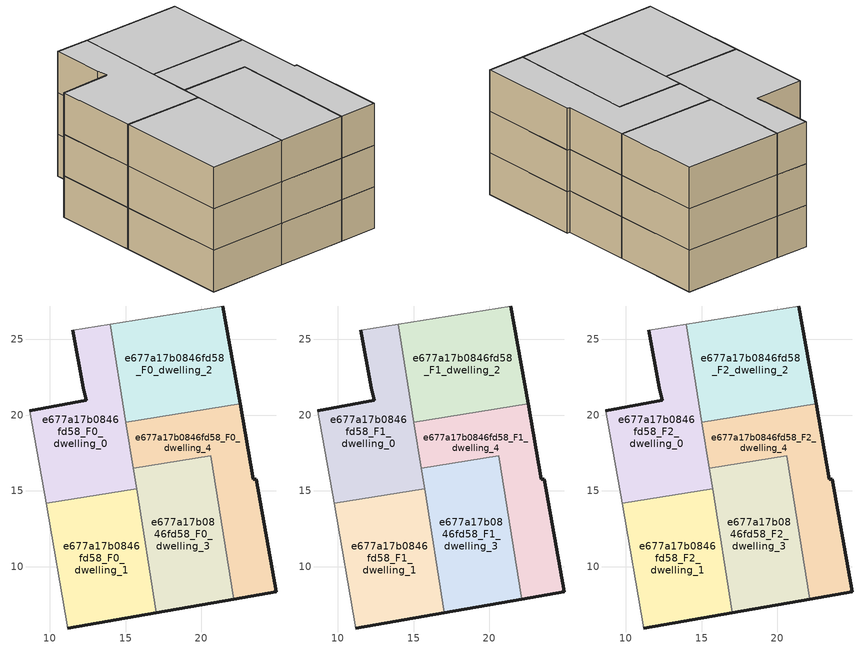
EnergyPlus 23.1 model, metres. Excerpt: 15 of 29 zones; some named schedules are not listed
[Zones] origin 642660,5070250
e677a17b0846fd58_F0_dwelling_0
 floor ground (EU_floor_Construction): 15.72,15.14 13.98,25.99 11.51,25.59 12.2,21.79 12.41,20.99 8.7,20.29 9.77,14.18 z0
 wall outside (EU_wall_Construction): 8.7,20.29 12.41,20.99 12.2,21.79 11.51,25.59 z0:3
 wall adiabatic (EU_wall_Construction): 11.51,25.59 13.98,25.99 / 9.77,14.18 8.7,20.29 z0:3
 wall to e677a17b0846fd58_F0_dwelling_1 (EU_wall_Construction): 15.72,15.14 9.77,14.18 z0:3
 wall to e677a17b0846fd58_F0_dwelling_2 (EU_wall_Construction): 13.98,25.99 15.02,19.54 z0:3
 wall to e677a17b0846fd58_F0_dwelling_4 (EU_wall_Construction): 15.02,19.54 15.5,16.51 z0:3
 wall to e677a17b0846fd58_F0_dwelling_3 (EU_wall_Construction): 15.5,16.51 15.72,15.14 z0:3
e677a17b0846fd58_F0_dwelling_1
 floor ground (EU_floor_Construction): 17.03,6.99 15.72,15.14 9.77,14.18 11.2,5.97 z0
 wall outside (EU_wall_Construction): 17.03,6.99 11.2,5.97 z0:3
 wall adiabatic (EU_wall_Construction): 11.2,5.97 9.77,14.18 z0:3
 wall to e677a17b0846fd58_F0_dwelling_3 (EU_wall_Construction): 15.72,15.14 17.03,6.99 z0:3
e677a17b0846fd58_F0_dwelling_2
 floor ground (EU_floor_Construction): 22.54,20.75 21.41,27.19 13.98,25.99 15.02,19.54 z0
 wall outside (EU_wall_Construction): 21.41,27.19 22.54,20.75 z0:3
 wall to e677a17b0846fd58_F0_dwelling_4 (EU_wall_Construction): 22.54,20.75 15.02,19.54 z0:3
 wall adiabatic (EU_wall_Construction): 13.98,25.99 21.41,27.19 z0:3
e677a17b0846fd58_F0_dwelling_3
 floor ground (EU_floor_Construction): 22.11,7.88 20.59,17.33 15.5,16.51 17.03,6.99 z0
 wall outside (EU_wall_Construction): 22.11,7.88 17.03,6.99 z0:3
 wall to e677a17b0846fd58_F0_dwelling_4 (EU_wall_Construction): 15.5,16.51 20.59,17.33 22.11,7.88 z0:3
e677a17b0846fd58_F0_dwelling_4
 floor ground (EU_floor_Construction): 24.91,8.37 23.61,15.78 23.41,15.78 22.54,20.75 15.02,19.54 15.5,16.51 20.59,17.33 22.11,7.88 z0
 wall outside (EU_wall_Construction): 22.54,20.75 23.41,15.78 23.61,15.78 24.91,8.37 22.11,7.88 z0:3
e677a17b0846fd58_F1_dwelling_0
 floor to e677a17b0846fd58_F0_dwelling_0 (EU_floor_Construction): 15.72,15.14 13.98,25.99 11.51,25.59 12.2,21.79 12.41,20.99 8.7,20.29 9.77,14.18 z3
 wall outside (EU_wall_Construction): 8.7,20.29 12.41,20.99 12.2,21.79 11.51,25.59 z3:6
 wall adiabatic (EU_wall_Construction): 11.51,25.59 13.98,25.99 / 9.77,14.18 8.7,20.29 z3:6
 wall to e677a17b0846fd58_F1_dwelling_1 (EU_wall_Construction): 15.72,15.14 9.77,14.18 z3:6
 wall to e677a17b0846fd58_F1_dwelling_2 (EU_wall_Construction): 13.98,25.99 15.02,19.54 z3:6
 wall to e677a17b0846fd58_F1_dwelling_4 (EU_wall_Construction): 15.02,19.54 15.5,16.51 z3:6
 wall to e677a17b0846fd58_F1_dwelling_3 (EU_wall_Construction): 15.5,16.51 15.72,15.14 z3:6
e677a17b0846fd58_F1_dwelling_1
 floor to e677a17b0846fd58_F0_dwelling_1 (EU_floor_Construction): 17.03,6.99 15.72,15.14 9.77,14.18 11.2,5.97 z3
 wall outside (EU_wall_Construction): 17.03,6.99 11.2,5.97 z3:6
 wall adiabatic (EU_wall_Construction): 11.2,5.97 9.77,14.18 z3:6
 wall to e677a17b0846fd58_F1_dwelling_3 (EU_wall_Construction): 15.72,15.14 17.03,6.99 z3:6
e677a17b0846fd58_F1_dwelling_2
 floor to e677a17b0846fd58_F0_dwelling_2 (EU_floor_Construction): 22.54,20.75 21.41,27.19 13.98,25.99 15.02,19.54 z3
 wall outside (EU_wall_Construction): 21.41,27.19 22.54,20.75 z3:6
 wall to e677a17b0846fd58_F1_dwelling_4 (EU_wall_Construction): 22.54,20.75 15.02,19.54 z3:6
 wall adiabatic (EU_wall_Construction): 13.98,25.99 21.41,27.19 z3:6
e677a17b0846fd58_F1_dwelling_3
 floor to e677a17b0846fd58_F0_dwelling_3 (EU_floor_Construction): 22.11,7.88 20.59,17.33 15.5,16.51 17.03,6.99 z3
 wall outside (EU_wall_Construction): 22.11,7.88 17.03,6.99 z3:6
 wall to e677a17b0846fd58_F1_dwelling_4 (EU_wall_Construction): 15.5,16.51 20.59,17.33 22.11,7.88 z3:6
e677a17b0846fd58_F1_dwelling_4
 floor to e677a17b0846fd58_F0_dwelling_4 (EU_floor_Construction): 24.91,8.37 23.61,15.78 23.41,15.78 22.54,20.75 15.02,19.54 15.5,16.51 20.59,17.33 22.11,7.88 z3
 wall outside (EU_wall_Construction): 22.54,20.75 23.41,15.78 23.61,15.78 24.91,8.37 22.11,7.88 z3:6
e677a17b0846fd58_F2_dwelling_0
 floor to e677a17b0846fd58_F1_dwelling_0 (EU_floor_Construction): 15.72,15.14 13.98,25.99 11.51,25.59 12.2,21.79 12.41,20.99 8.7,20.29 9.77,14.18 z6
 wall outside (EU_wall_Construction): 8.7,20.29 12.41,20.99 12.2,21.79 11.51,25.59 z6:9
 wall adiabatic (EU_wall_Construction): 11.51,25.59 13.98,25.99 / 9.77,14.18 8.7,20.29 z6:9
 wall to e677a17b0846fd58_F2_dwelling_1 (EU_wall_Construction): 15.72,15.14 9.77,14.18 z6:9
 wall to e677a17b0846fd58_F2_dwelling_2 (EU_wall_Construction): 13.98,25.99 15.02,19.54 z6:9
 wall to e677a17b0846fd58_F2_dwelling_4 (EU_wall_Construction): 15.02,19.54 15.5,16.51 z6:9
 wall to e677a17b0846fd58_F2_dwelling_3 (EU_wall_Construction): 15.5,16.51 15.72,15.14 z6:9
 ceiling to e677a17b0846fd58_F3_dwelling_0 (EU_floor_Construction): 13.98,25.99 15.72,15.14 9.77,14.18 8.7,20.29 12.41,20.99 12.2,21.79 11.51,25.59 z9
e677a17b0846fd58_F2_dwelling_1
 floor to e677a17b0846fd58_F1_dwelling_1 (EU_floor_Construction): 17.03,6.99 15.72,15.14 9.77,14.18 11.2,5.97 z6
 wall outside (EU_wall_Construction): 17.03,6.99 11.2,5.97 z6:9
 wall adiabatic (EU_wall_Construction): 11.2,5.97 9.77,14.18 z6:9
 wall to e677a17b0846fd58_F2_dwelling_3 (EU_wall_Construction): 15.72,15.14 17.03,6.99 z6:9
 ceiling to e677a17b0846fd58_F3_dwelling_1 (EU_floor_Construction): 15.72,15.14 17.03,6.99 11.2,5.97 9.77,14.18 z9
e677a17b0846fd58_F2_dwelling_2
 floor to e677a17b0846fd58_F1_dwelling_2 (EU_floor_Construction): 22.54,20.75 21.41,27.19 13.98,25.99 15.02,19.54 z6
 wall outside (EU_wall_Construction): 21.41,27.19 22.54,20.75 z6:9
 wall to e677a17b0846fd58_F2_dwelling_4 (EU_wall_Construction): 22.54,20.75 15.02,19.54 z6:9
 wall adiabatic (EU_wall_Construction): 13.98,25.99 21.41,27.19 z6:9
 ceiling to e677a17b0846fd58_F3_dwelling_2 (EU_floor_Construction): 21.41,27.19 22.54,20.75 15.02,19.54 13.98,25.99 z9
e677a17b0846fd58_F2_dwelling_3
 floor to e677a17b0846fd58_F1_dwelling_3 (EU_floor_Construction): 22.11,7.88 20.59,17.33 15.5,16.51 17.03,6.99 z6
 wall outside (EU_wall_Construction): 22.11,7.88 17.03,6.99 z6:9
 wall to e677a17b0846fd58_F2_dwelling_4 (EU_wall_Construction): 15.5,16.51 20.59,17.33 22.11,7.88 z6:9
 ceiling to e677a17b0846fd58_F3_dwelling_3 (EU_floor_Construction): 20.59,17.33 22.11,7.88 17.03,6.99 15.5,16.51 z9
e677a17b0846fd58_F2_dwelling_4
 floor to e677a17b0846fd58_F1_dwelling_4 (EU_floor_Construction): 24.91,8.37 23.61,15.78 23.41,15.78 22.54,20.75 15.02,19.54 15.5,16.51 20.59,17.33 22.11,7.88 z6
 wall outside (EU_wall_Construction): 22.54,20.75 23.41,15.78 23.61,15.78 24.91,8.37 22.11,7.88 z6:9
 ceiling to e677a17b0846fd58_F3_dwelling_4 (EU_floor_Construction): 22.54,20.75 23.41,15.78 23.61,15.78 24.91,8.37 22.11,7.88 20.59,17.33 15.5,16.51 15.02,19.54 z9
[Building]
EU S2 Campaign: North Axis=0; Terrain=City; Solar Distribution=FullExterior
[Site:Location]
Lyon-Bron: Latitude=45.75; Longitude=5; Time Zone=1; Elevation=198
[SizingPeriod:WeatherFileDays]
AnnualSizingPeriod: Begin Month=1; Begin Day of Month=1; End Month=12; End Day of Month=31; Day of Week for Start Day=Monday; Use Weather File Daylight Saving Period=No; Use Weather File Rain and Snow Indicators=No
[MATERIAL]
EU_InternalMass_Material: Roughness=MediumRough; Thickness=0.1; Conductivity=1; Density=1800; Specific Heat=900; Thermal Absorptance=0.9; Solar Absorptance=0.7; Visible Absorptance=0.7
[MATERIAL:NOMASS] Roughness=MediumRough; Thermal Absorptance=0.9; Solar Absorptance=0.7; Visible Absorptance=0.7
Name | Thermal Resistance
EU_wall_NoMass | 0.776494
EU_floor_NoMass | 0.421597
[CONSTRUCTION]
EU_wall_Construction: EU_wall_NoMass
EU_floor_Construction: EU_floor_NoMass
EU_InternalMass_Construction: EU_InternalMass_Material
[ZONE] Type=1; Multiplier=1; Ceiling Height=autocalculate; Floor Area=autocalculate; Part of Total Floor Area=Yes
Name | Volume
e677a17b0846fd58_F0_dwelling_0; e677a17b0846fd58_F1_dwelling_0; e677a17b0846fd58_F2_dwelling_0 | 148.562
e677a17b0846fd58_F0_dwelling_1; e677a17b0846fd58_F1_dwelling_1; e677a17b0846fd58_F2_dwelling_1 | 148.568
e677a17b0846fd58_F0_dwelling_2; e677a17b0846fd58_F1_dwelling_2; e677a17b0846fd58_F2_dwelling_2 | 148.564
e677a17b0846fd58_F0_dwelling_3; e677a17b0846fd58_F1_dwelling_3; e677a17b0846fd58_F2_dwelling_3 | 148.592
e677a17b0846fd58_F0_dwelling_4; e677a17b0846fd58_F1_dwelling_4; e677a17b0846fd58_F2_dwelling_4 | 148.569
[INTERNALMASS] Construction=EU_InternalMass_Construction
Name | Zone or ZoneList | Surface Area
e677a17b0846fd58_F0_dwelling_0_EU_InternalMass | e677a17b0846fd58_F0_dwelling_0 | 49.5213
e677a17b0846fd58_F0_dwelling_1_EU_InternalMass | e677a17b0846fd58_F0_dwelling_1 | 49.523
e677a17b0846fd58_F0_dwelling_2_EU_InternalMass | e677a17b0846fd58_F0_dwelling_2 | 49.5228
e677a17b0846fd58_F0_dwelling_3_EU_InternalMass | e677a17b0846fd58_F0_dwelling_3 | 49.5307
e677a17b0846fd58_F0_dwelling_4_EU_InternalMass | e677a17b0846fd58_F0_dwelling_4 | 49.5234
e677a17b0846fd58_F1_dwelling_0_EU_InternalMass | e677a17b0846fd58_F1_dwelling_0 | 49.5213
e677a17b0846fd58_F1_dwelling_1_EU_InternalMass | e677a17b0846fd58_F1_dwelling_1 | 49.523
e677a17b0846fd58_F1_dwelling_2_EU_InternalMass | e677a17b0846fd58_F1_dwelling_2 | 49.5228
e677a17b0846fd58_F1_dwelling_3_EU_InternalMass | e677a17b0846fd58_F1_dwelling_3 | 49.5307
e677a17b0846fd58_F1_dwelling_4_EU_InternalMass | e677a17b0846fd58_F1_dwelling_4 | 49.5234
e677a17b0846fd58_F2_dwelling_0_EU_InternalMass | e677a17b0846fd58_F2_dwelling_0 | 49.5213
e677a17b0846fd58_F2_dwelling_1_EU_InternalMass | e677a17b0846fd58_F2_dwelling_1 | 49.523
e677a17b0846fd58_F2_dwelling_2_EU_InternalMass | e677a17b0846fd58_F2_dwelling_2 | 49.5228
e677a17b0846fd58_F2_dwelling_3_EU_InternalMass | e677a17b0846fd58_F2_dwelling_3 | 49.5307
e677a17b0846fd58_F2_dwelling_4_EU_InternalMass | e677a17b0846fd58_F2_dwelling_4 | 49.5234
[OTHEREQUIPMENT] Fuel Type=Electricity; Design Level Calculation Method=Watts/Area; Power per Zone Floor Area=1; Fraction Latent=0; Fraction Radiant=0; Fraction Lost=0; Carbon Dioxide Generation Rate=0; EndUse Subcategory=EU_Step8_InternalGains
Name | Zone or ZoneList or Space or SpaceList | Schedule
EU_Step8_InternalGain_e677a17b0846fd58_F0_dwelling_0_f000 | e677a17b0846fd58_F0_dwelling_0 | EU_Step8_GainSchedule_e677a17b0846fd58_F0_dwelling_0_f000
EU_Step8_InternalGain_e677a17b0846fd58_F0_dwelling_1_f000 | e677a17b0846fd58_F0_dwelling_1 | EU_Step8_GainSchedule_e677a17b0846fd58_F0_dwelling_1_f000
EU_Step8_InternalGain_e677a17b0846fd58_F0_dwelling_2_f000 | e677a17b0846fd58_F0_dwelling_2 | EU_Step8_GainSchedule_e677a17b0846fd58_F0_dwelling_2_f000
EU_Step8_InternalGain_e677a17b0846fd58_F0_dwelling_3_f000 | e677a17b0846fd58_F0_dwelling_3 | EU_Step8_GainSchedule_e677a17b0846fd58_F0_dwelling_3_f000
EU_Step8_InternalGain_e677a17b0846fd58_F0_dwelling_4_f000 | e677a17b0846fd58_F0_dwelling_4 | EU_Step8_GainSchedule_e677a17b0846fd58_F0_dwelling_4_f000
EU_Step8_InternalGain_e677a17b0846fd58_F1_dwelling_0_f000 | e677a17b0846fd58_F1_dwelling_0 | EU_Step8_GainSchedule_e677a17b0846fd58_F1_dwelling_0_f000
EU_Step8_InternalGain_e677a17b0846fd58_F1_dwelling_1_f000 | e677a17b0846fd58_F1_dwelling_1 | EU_Step8_GainSchedule_e677a17b0846fd58_F1_dwelling_1_f000
EU_Step8_InternalGain_e677a17b0846fd58_F1_dwelling_2_f000 | e677a17b0846fd58_F1_dwelling_2 | EU_Step8_GainSchedule_e677a17b0846fd58_F1_dwelling_2_f000
EU_Step8_InternalGain_e677a17b0846fd58_F1_dwelling_3_f000 | e677a17b0846fd58_F1_dwelling_3 | EU_Step8_GainSchedule_e677a17b0846fd58_F1_dwelling_3_f000
EU_Step8_InternalGain_e677a17b0846fd58_F1_dwelling_4_f000 | e677a17b0846fd58_F1_dwelling_4 | EU_Step8_GainSchedule_e677a17b0846fd58_F1_dwelling_4_f000
EU_Step8_InternalGain_e677a17b0846fd58_F2_dwelling_0_f000 | e677a17b0846fd58_F2_dwelling_0 | EU_Step8_GainSchedule_e677a17b0846fd58_F2_dwelling_0_f000
EU_Step8_InternalGain_e677a17b0846fd58_F2_dwelling_1_f000 | e677a17b0846fd58_F2_dwelling_1 | EU_Step8_GainSchedule_e677a17b0846fd58_F2_dwelling_1_f000
EU_Step8_InternalGain_e677a17b0846fd58_F2_dwelling_2_f000 | e677a17b0846fd58_F2_dwelling_2 | EU_Step8_GainSchedule_e677a17b0846fd58_F2_dwelling_2_f000
EU_Step8_InternalGain_e677a17b0846fd58_F2_dwelling_3_f000 | e677a17b0846fd58_F2_dwelling_3 | EU_Step8_GainSchedule_e677a17b0846fd58_F2_dwelling_3_f000
EU_Step8_InternalGain_e677a17b0846fd58_F2_dwelling_4_f000 | e677a17b0846fd58_F2_dwelling_4 | EU_Step8_GainSchedule_e677a17b0846fd58_F2_dwelling_4_f000
[ZONEVENTILATION:DESIGNFLOWRATE] Schedule=EU_AlwaysOn; Design Flow Rate Calculation Method=AirChanges/Hour; Air Changes per Hour=0.693814; Ventilation Type=Natural; Fan Pressure Rise=0; Fan Total Efficiency=1; Constant Term Coefficient=1; Temperature Term Coefficient=0; Velocity Term Coefficient=0; Velocity Squared Term Coefficient=0; Minimum Indoor Temperature=-100; Maximum Indoor Temperature=100; Delta Temperature=-100; Minimum Outdoor Temperature=-100; Maximum Outdoor Temperature=100; Maximum Wind Speed=40
Name | Zone or ZoneList or Space or SpaceList
EU_ConstantAir_e677a17b0846fd58_F0_dwelling_0 | e677a17b0846fd58_F0_dwelling_0
EU_ConstantAir_e677a17b0846fd58_F0_dwelling_1 | e677a17b0846fd58_F0_dwelling_1
EU_ConstantAir_e677a17b0846fd58_F0_dwelling_2 | e677a17b0846fd58_F0_dwelling_2
EU_ConstantAir_e677a17b0846fd58_F0_dwelling_3 | e677a17b0846fd58_F0_dwelling_3
EU_ConstantAir_e677a17b0846fd58_F0_dwelling_4 | e677a17b0846fd58_F0_dwelling_4
EU_ConstantAir_e677a17b0846fd58_F1_dwelling_0 | e677a17b0846fd58_F1_dwelling_0
EU_ConstantAir_e677a17b0846fd58_F1_dwelling_1 | e677a17b0846fd58_F1_dwelling_1
EU_ConstantAir_e677a17b0846fd58_F1_dwelling_2 | e677a17b0846fd58_F1_dwelling_2
EU_ConstantAir_e677a17b0846fd58_F1_dwelling_3 | e677a17b0846fd58_F1_dwelling_3
EU_ConstantAir_e677a17b0846fd58_F1_dwelling_4 | e677a17b0846fd58_F1_dwelling_4
EU_ConstantAir_e677a17b0846fd58_F2_dwelling_0 | e677a17b0846fd58_F2_dwelling_0
EU_ConstantAir_e677a17b0846fd58_F2_dwelling_1 | e677a17b0846fd58_F2_dwelling_1
EU_ConstantAir_e677a17b0846fd58_F2_dwelling_2 | e677a17b0846fd58_F2_dwelling_2
EU_ConstantAir_e677a17b0846fd58_F2_dwelling_3 | e677a17b0846fd58_F2_dwelling_3
EU_ConstantAir_e677a17b0846fd58_F2_dwelling_4 | e677a17b0846fd58_F2_dwelling_4
[HVACTEMPLATE:THERMOSTAT] Constant Heating Setpoint=20; Constant Cooling Setpoint=50
EU_HeatOnly_e677a17b0846fd58_F0_dwelling_0; EU_HeatOnly_e677a17b0846fd58_F0_dwelling_1; EU_HeatOnly_e677a17b0846fd58_F0_dwelling_2; EU_HeatOnly_e677a17b0846fd58_F0_dwelling_3; EU_HeatOnly_e677a17b0846fd58_F0_dwelling_4; EU_HeatOnly_e677a17b0846fd58_F1_dwelling_0; EU_HeatOnly_e677a17b0846fd58_F1_dwelling_1; EU_HeatOnly_e677a17b0846fd58_F1_dwelling_2; EU_HeatOnly_e677a17b0846fd58_F1_dwelling_3; EU_HeatOnly_e677a17b0846fd58_F1_dwelling_4; EU_HeatOnly_e677a17b0846fd58_F2_dwelling_0; EU_HeatOnly_e677a17b0846fd58_F2_dwelling_1; EU_HeatOnly_e677a17b0846fd58_F2_dwelling_2; EU_HeatOnly_e677a17b0846fd58_F2_dwelling_3; EU_HeatOnly_e677a17b0846fd58_F2_dwelling_4; EU_HeatOnly_e677a17b0846fd58_F3_dwelling_0; EU_HeatOnly_e677a17b0846fd58_F3_dwelling_1; EU_HeatOnly_e677a17b0846fd58_F3_dwelling_2; EU_HeatOnly_e677a17b0846fd58_F3_dwelling_3; EU_HeatOnly_e677a17b0846fd58_F3_dwelling_4; EU_HeatOnly_e677a17b0846fd58_F4_dwelling_0; EU_HeatOnly_e677a17b0846fd58_F4_dwelling_1; EU_HeatOnly_e677a17b0846fd58_F4_dwelling_2; EU_HeatOnly_e677a17b0846fd58_F4_dwelling_3; EU_HeatOnly_e677a17b0846fd58_F4_dwelling_4; EU_HeatOnly_e677a17b0846fd58_F5_dwelling_0; EU_HeatOnly_e677a17b0846fd58_F5_dwelling_1; EU_HeatOnly_e677a17b0846fd58_F5_dwelling_2; EU_HeatOnly_e677a17b0846fd58_F5_dwelling_3
[HVACTEMPLATE:ZONE:IDEALLOADSAIRSYSTEM] System Availability Schedule=EU_AlwaysOn; Maximum Heating Supply Air Temperature=50; Minimum Cooling Supply Air Temperature=13; Maximum Heating Supply Air Humidity Ratio=0.0156; Minimum Cooling Supply Air Humidity Ratio=0.0077; Heating Limit=NoLimit; Cooling Limit=NoLimit; Heating Availability Schedule=EU_AlwaysOn; Cooling Availability Schedule=EU_CoolingOff; Dehumidification Control Type=ConstantSensibleHeatRatio; Cooling Sensible Heat Ratio=0.7; Dehumidification Setpoint=60; Humidification Control Type=None; Humidification Setpoint=30; Outdoor Air Method=None; Outdoor Air Flow Rate per Person=0.00944; Outdoor Air Flow Rate per Zone Floor Area=0; Outdoor Air Flow Rate per Zone=0; Demand Controlled Ventilation Type=None; Outdoor Air Economizer Type=NoEconomizer; Heat Recovery Type=None; Sensible Heat Recovery Effectiveness=0.7; Latent Heat Recovery Effectiveness=0.65
Name | Template Thermostat
e677a17b0846fd58_F0_dwelling_0 | EU_HeatOnly_e677a17b0846fd58_F0_dwelling_0
e677a17b0846fd58_F0_dwelling_1 | EU_HeatOnly_e677a17b0846fd58_F0_dwelling_1
e677a17b0846fd58_F0_dwelling_2 | EU_HeatOnly_e677a17b0846fd58_F0_dwelling_2
e677a17b0846fd58_F0_dwelling_3 | EU_HeatOnly_e677a17b0846fd58_F0_dwelling_3
e677a17b0846fd58_F0_dwelling_4 | EU_HeatOnly_e677a17b0846fd58_F0_dwelling_4
e677a17b0846fd58_F1_dwelling_0 | EU_HeatOnly_e677a17b0846fd58_F1_dwelling_0
e677a17b0846fd58_F1_dwelling_1 | EU_HeatOnly_e677a17b0846fd58_F1_dwelling_1
e677a17b0846fd58_F1_dwelling_2 | EU_HeatOnly_e677a17b0846fd58_F1_dwelling_2
e677a17b0846fd58_F1_dwelling_3 | EU_HeatOnly_e677a17b0846fd58_F1_dwelling_3
e677a17b0846fd58_F1_dwelling_4 | EU_HeatOnly_e677a17b0846fd58_F1_dwelling_4
e677a17b0846fd58_F2_dwelling_0 | EU_HeatOnly_e677a17b0846fd58_F2_dwelling_0
e677a17b0846fd58_F2_dwelling_1 | EU_HeatOnly_e677a17b0846fd58_F2_dwelling_1
e677a17b0846fd58_F2_dwelling_2 | EU_HeatOnly_e677a17b0846fd58_F2_dwelling_2
e677a17b0846fd58_F2_dwelling_3 | EU_HeatOnly_e677a17b0846fd58_F2_dwelling_3
e677a17b0846fd58_F2_dwelling_4 | EU_HeatOnly_e677a17b0846fd58_F2_dwelling_4
[SIZING:ZONE] Zone Cooling Design Supply Air Temperature Input Method=SupplyAirTemperature; Zone Cooling Design Supply Air Temperature=13; Zone Heating Design Supply Air Temperature Input Method=SupplyAirTemperature; Zone Heating Design Supply Air Temperature=50; Zone Cooling Design Supply Air Humidity Ratio=0.008; Zone Heating Design Supply Air Humidity Ratio=0.008; Cooling Design Air Flow Method=DesignDay; Cooling Design Air Flow Rate=0; Cooling Minimum Air Flow per Zone Floor Area=0.000762; Cooling Minimum Air Flow=0; Cooling Minimum Air Flow Fraction=0.2; Heating Design Air Flow Method=DesignDay; Heating Design Air Flow Rate=0; Heating Maximum Air Flow per Zone Floor Area=0.002032; Heating Maximum Air Flow=0.141576; Heating Maximum Air Flow Fraction=0.3; Account for Dedicated Outdoor Air System=No; Dedicated Outdoor Air System Control Strategy=NeutralSupplyAir; Dedicated Outdoor Air Low Setpoint Temperature for Design=autosize; Dedicated Outdoor Air High Setpoint Temperature for Design=autosize; Zone Load Sizing Method=Sensible Load Only No Latent Load; Zone Latent Cooling Design Supply Air Humidity Ratio Input Method=HumidityRatioDifference; Zone Cooling Design Supply Air Humidity Ratio Difference=0.005; Zone Latent Heating Design Supply Air Humidity Ratio Input Method=HumidityRatioDifference; Zone Humidification Design Supply Air Humidity Ratio Difference=0.005
e677a17b0846fd58_F0_dwelling_0; e677a17b0846fd58_F0_dwelling_1; e677a17b0846fd58_F0_dwelling_2; e677a17b0846fd58_F0_dwelling_3; e677a17b0846fd58_F0_dwelling_4; e677a17b0846fd58_F1_dwelling_0; e677a17b0846fd58_F1_dwelling_1; e677a17b0846fd58_F1_dwelling_2; e677a17b0846fd58_F1_dwelling_3; e677a17b0846fd58_F1_dwelling_4; e677a17b0846fd58_F2_dwelling_0; e677a17b0846fd58_F2_dwelling_1; e677a17b0846fd58_F2_dwelling_2; e677a17b0846fd58_F2_dwelling_3; e677a17b0846fd58_F2_dwelling_4
